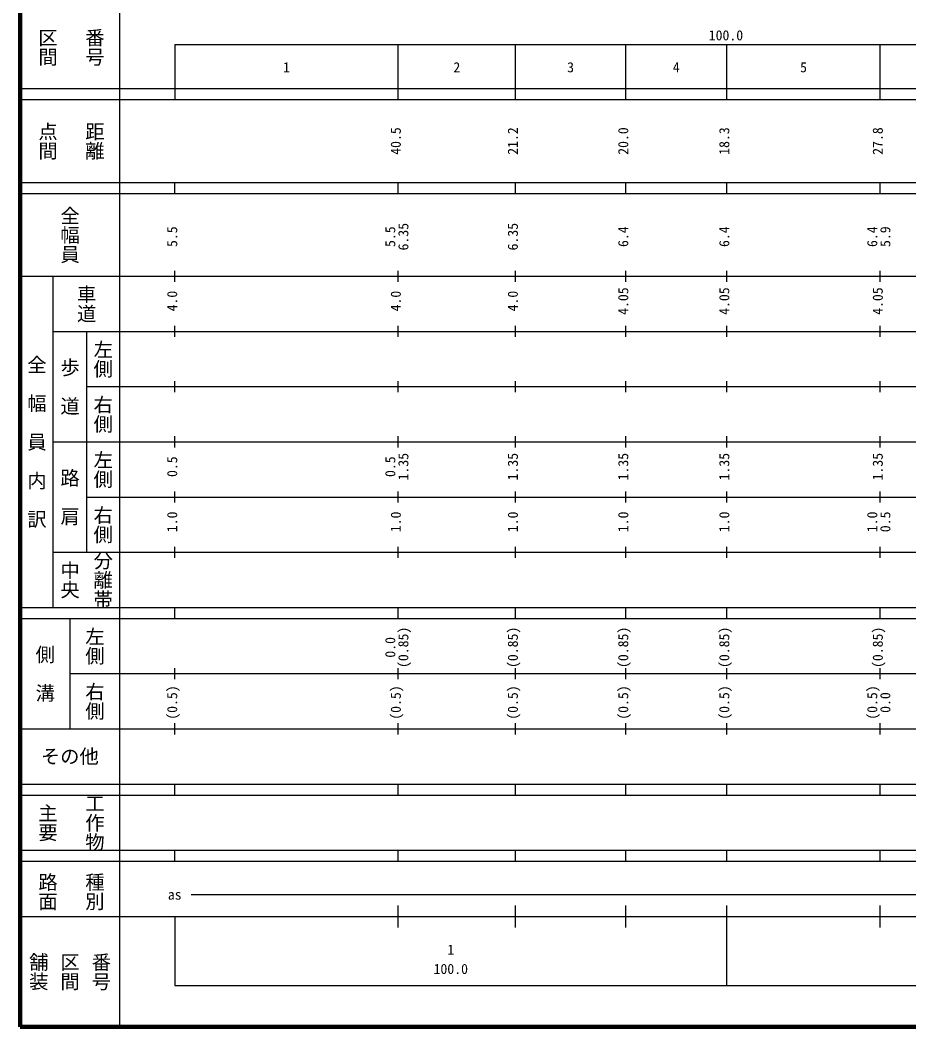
# Model space of a CAD drawing. Units: millimetres, scale not verified. Extents: x 40000 to 680000, y 20000 to 380000.
# Drawn here: x 40000 to 200976, y 20000 to 202409 of the extents above; entities that cross this region are included whole.
import ezdxf
from ezdxf.enums import TextEntityAlignment as Align

# ---------------------------------------------------------------- set-up
doc = ezdxf.new("R2010")
doc.units = ezdxf.units.MM
doc.header["$LTSCALE"] = 1000
doc.layers.add('M-TTL', color=2, linetype='Continuous', lineweight=140)
doc.layers.add('M-TTL-BAND', color=7, linetype='Continuous', lineweight=25)
doc.styles.add('@ＭＳ ゴシック', font='')
doc.styles.add('ＭＳ ゴシック', font='')
doc.styles.get('@ＭＳ ゴシック').set_extended_font_data('@MS Gothic')
doc.styles.get('ＭＳ ゴシック').set_extended_font_data('MS Gothic')

msp = doc.modelspace()

# ---------------------------------------------------------------- linework, layer by layer
at = {"layer": 'M-TTL'}
for p, q in [((40000, 380000), (40000, 20000)), ((40000, 20000), (680000, 20000))]:
    msp.add_line(p, q, dxfattribs=at)
at = {"layer": 'M-TTL-BAND'}
for p, q in [((58000, 370000), (58000, 20000)), ((68000, 198000), (579000, 198000)), ((68000, 198000), (68000, 188000)), ((108500, 188000), (108500, 198000)), ((129700, 188000), (129700, 198000)), ((149700, 188000), (149700, 198000)), ((168000, 188000), (168000, 198000)), ((195800, 188000), (195800, 198000)), ((40000, 190000), (579000, 190000)), ((40000, 188000), (579000, 188000)), ((40000, 173000), (579000, 173000)), ((68000, 171000), (68000, 173000)), ((108500, 171000), (108500, 173000)), ((129700, 171000), (129700, 173000)), ((149700, 171000), (149700, 173000)), ((168000, 171000), (168000, 173000)), ((195800, 171000), (195800, 173000)), ((40000, 171000), (579000, 171000)), ((68000, 155000), (68000, 157000)), ((108500, 155000), (108500, 157000)), ((129700, 155000), (129700, 157000)), ((149700, 155000), (149700, 157000)), ((168000, 155000), (168000, 157000)), ((195800, 155000), (195800, 157000)), ((40000, 156000), (579000, 156000)), ((46000, 96000), (46000, 156000)), ((46000, 146000), (579000, 146000)), ((52000, 146000), (52000, 106000)), ((68000, 145000), (68000, 147000)), ((108500, 145000), (108500, 147000)), ((129700, 145000), (129700, 147000)), ((149700, 145000), (149700, 147000)), ((168000, 145000), (168000, 147000)), ((195800, 145000), (195800, 147000)), ((68000, 135000), (68000, 137000)), ((108500, 135000), (108500, 137000)), ((129700, 135000), (129700, 137000)), ((149700, 135000), (149700, 137000)), ((168000, 135000), (168000, 137000)), ((195800, 135000), (195800, 137000)), ((52000, 136000), (579000, 136000)), ((46000, 126000), (579000, 126000)), ((68000, 125000), (68000, 127000)), ((108500, 125000), (108500, 127000)), ((129700, 125000), (129700, 127000)), ((149700, 125000), (149700, 127000)), ((168000, 125000), (168000, 127000)), ((195800, 125000), (195800, 127000)), ((68000, 115000), (68000, 117000)), ((108500, 115000), (108500, 117000)), ((129700, 115000), (129700, 117000)), ((149700, 115000), (149700, 117000)), ((168000, 115000), (168000, 117000)), ((195800, 115000), (195800, 117000)), ((52000, 116000), (579000, 116000)), ((46000, 106000), (579000, 106000)), ((68000, 105000), (68000, 107000)), ((108500, 105000), (108500, 107000)), ((129700, 105000), (129700, 107000)), ((149700, 105000), (149700, 107000)), ((168000, 105000), (168000, 107000)), ((195800, 105000), (195800, 107000)), ((40000, 96000), (579000, 96000)), ((68000, 94000), (68000, 96000)), ((108500, 94000), (108500, 96000)), ((129700, 94000), (129700, 96000)), ((149700, 94000), (149700, 96000)), ((168000, 94000), (168000, 96000)), ((195800, 94000), (195800, 96000)), ((40000, 94000), (579000, 94000)), ((49000, 94000), (49000, 74000)), ((49000, 84000), (579000, 84000)), ((68000, 83000), (68000, 85000)), ((108500, 83000), (108500, 85000)), ((129700, 83000), (129700, 85000)), ((149700, 83000), (149700, 85000)), ((168000, 83000), (168000, 85000)), ((195800, 83000), (195800, 85000)), ((68000, 73000), (68000, 75000)), ((108500, 73000), (108500, 75000)), ((129700, 73000), (129700, 75000)), ((149700, 73000), (149700, 75000)), ((168000, 73000), (168000, 75000)), ((195800, 73000), (195800, 75000)), ((40000, 74000), (579000, 74000)), ((40000, 64000), (579000, 64000)), ((68000, 62000), (68000, 64000)), ((108500, 62000), (108500, 64000)), ((129700, 62000), (129700, 64000)), ((149700, 62000), (149700, 64000)), ((168000, 62000), (168000, 64000)), ((195800, 62000), (195800, 64000)), ((40000, 62000), (579000, 62000)), ((40000, 52000), (579000, 52000)), ((68000, 50000), (68000, 52000)), ((108500, 50000), (108500, 52000)), ((129700, 50000), (129700, 52000)), ((149700, 50000), (149700, 52000)), ((168000, 50000), (168000, 52000)), ((195800, 50000), (195800, 52000)), ((40000, 50000), (579000, 50000)), ((71000, 44000), (565000, 44000)), ((108500, 38000), (108500, 42000)), ((129700, 38000), (129700, 42000)), ((149700, 38000), (149700, 42000)), ((168000, 27500), (168000, 42000)), ((195800, 38000), (195800, 42000)), ((40000, 40000), (579000, 40000)), ((68000, 40000), (68000, 27500)), ((68000, 27500), (579000, 27500))]:
    msp.add_line(p, q, dxfattribs=at)

# ---------------------------------------------------------------- texts
at = {"layer": 'M-TTL-BAND', "style": '@ＭＳ ゴシック'}
for s, p in [('番号', (53500, 197500)), ('区間', (45000, 197500)), ('点間', (45000, 180500)), ('距離', (53500, 180500)), ('全幅員', (49000, 163500)), ('車道', (52000, 151000)), ('左側', (55000, 141000)), ('全\u3000幅\u3000員\u3000内\u3000訳', (43000, 126000)), ('歩\u3000道', (49000, 136000)), ('右側', (55000, 131000)), ('左側', (55000, 121000)), ('路\u3000肩', (49000, 116000)), ('右側', (55000, 111000)), ('分離帯', (55000, 101000)), ('中央', (49000, 101000)), ('左側', (53500, 89000)), ('側\u3000溝', (44500, 84000)), ('右側', (53500, 79000)), ('主要', (45000, 57000)), ('工作物', (53500, 57000)), ('路面', (45000, 44500)), ('種別', (53500, 44500)), ('舗装', (43333, 30000)), ('区間', (49000, 30000)), ('番号', (54667, 30000))]:
    msp.add_text(s, height=2566, rotation=270, dxfattribs=at).set_placement(p, align=Align.MIDDLE_CENTER)
at = {"layer": 'M-TTL-BAND', "style": 'ＭＳ ゴシック'}
for s, p in [('100.0', (167844, 198195)), ('1', (88250, 192405)), ('2', (119100, 192405)), ('3', (139700, 192405)), ('4', (158850, 192405)), ('5', (181900, 192405)), ('as', (68000, 42500)), ('1', (118000, 32523)), ('100.0', (118000, 29033))]:
    msp.add_text(s, height=1833, dxfattribs=at).set_placement(p, align=Align.BOTTOM_CENTER)
for s, p in [('40.5', (109500, 180500)), ('21.2', (130700, 180500)), ('20.0', (150700, 180500)), ('18.3', (169000, 180500)), ('27.8', (196800, 180500)), ('5.5', (69000, 163174)), ('5.5', (108500, 163174)), ('6.35', (110870, 163174)), ('6.35', (130700, 163174)), ('6.4', (150700, 163174)), ('6.4', (169000, 163174)), ('6.4', (195800, 163174)), ('5.9', (198170, 163174)), ('4.0', (69000, 151500)), ('4.0', (109500, 151500)), ('4.0', (130700, 151500)), ('4.05', (150700, 151500)), ('4.05', (169000, 151500)), ('4.05', (196800, 151500)), ('0.5', (69000, 121500)), ('0.5', (108500, 121500)), ('1.35', (110870, 121500)), ('1.35', (130700, 121500)), ('1.35', (150700, 121500)), ('1.35', (169000, 121500)), ('1.35', (196800, 121500)), ('1.0', (69000, 111500)), ('1.0', (109500, 111500)), ('1.0', (130700, 111500)), ('1.0', (150700, 111500)), ('1.0', (169000, 111500)), ('1.0', (195800, 111500)), ('0.5', (198170, 111500)), ('(0.85)', (110870, 88764)), ('(0.85)', (130700, 88764)), ('(0.85)', (150700, 88764)), ('(0.85)', (169000, 88764)), ('(0.85)', (196800, 88764)), ('0.0', (108500, 88764)), ('(0.5)', (69000, 78764)), ('(0.5)', (109500, 78764)), ('(0.5)', (130700, 78764)), ('(0.5)', (150700, 78764)), ('(0.5)', (169000, 78764)), ('(0.5)', (195800, 78764)), ('0.0', (198170, 78764))]:
    msp.add_text(s, height=1833, rotation=90, dxfattribs=at).set_placement(p, align=Align.BOTTOM_CENTER)
msp.add_text('その他', height=2566, dxfattribs=at).set_placement((49000, 69000), align=Align.MIDDLE_CENTER)

doc.saveas('drawing.dxf')
